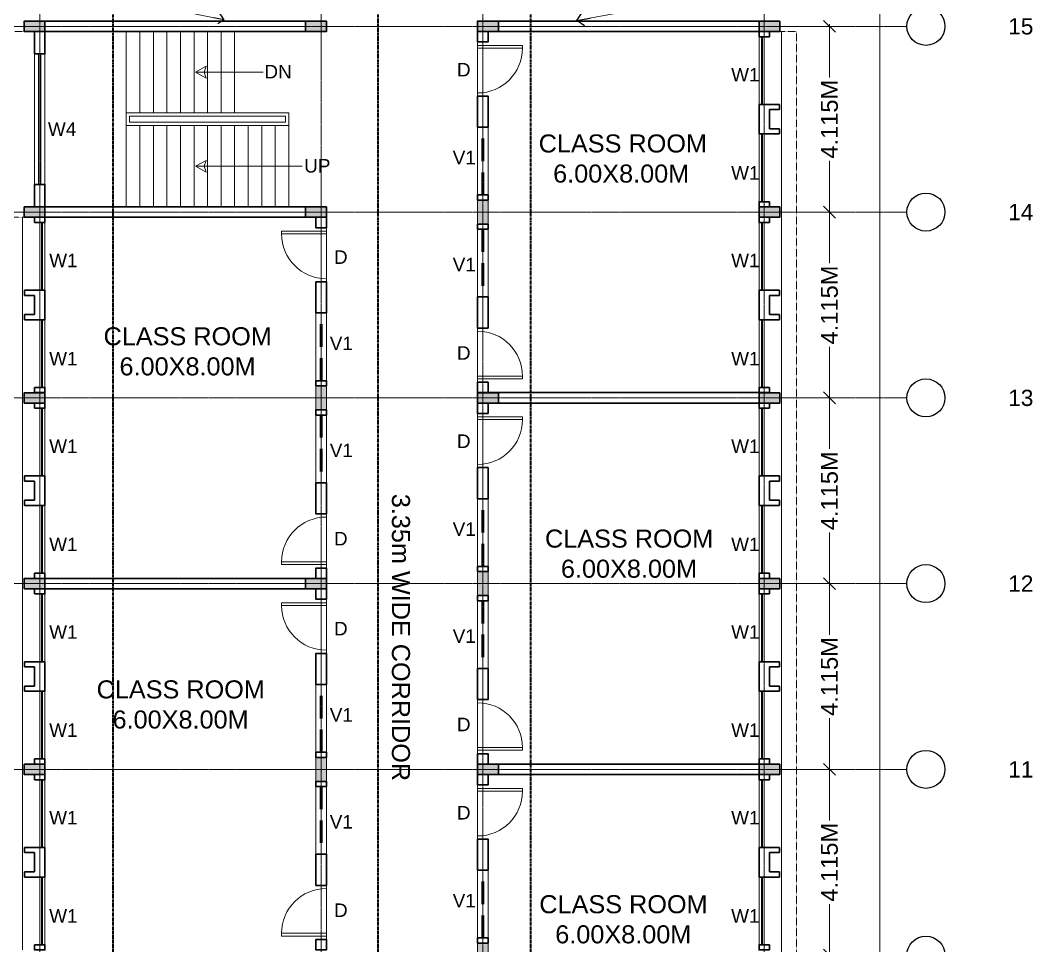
# Model space of a CAD drawing. Header units: metres. Extents: x 1545540 to 2027037, y 435419 to 693806.
# Drawn here: x 1730648 to 1753066, y 543479 to 563981 of the extents above; entities that cross this region are included whole.
import ezdxf

# ---------------------------------------------------------------- set-up
doc = ezdxf.new("R2010")
doc.units = ezdxf.units.M
doc.header["$LTSCALE"] = 1000
doc.header["$PDMODE"] = 35
doc.linetypes.add('CENTER', pattern=[2, 1.25, -0.25, 0.25, -0.25])
doc.linetypes.add('DASHED', pattern=[0.75, 0.5, -0.25])
doc.layers.get('Defpoints').update_dxf_attribs({"lineweight": 18})
for name, color, linetype, lineweight in [('- WALL', 7, 'Continuous', 30), ('Col-Hatch', 9, 'Continuous', 13), ('coloum hatch', 254, 'Continuous', 9), ('Column', 252, 'Continuous', 30), ('dimension', 6, 'Continuous', 13), ('Door', 54, 'Continuous', 13), ('elevation', 1, 'Continuous', 13), ('grid', 21, 'CENTER', 15), ('gride dimen', 3, 'Continuous', 13), ('Hidden', 1, 'DASHED', 18), ('Section Line', 135, 'CENTER', 35), ('Stair', 2, 'Continuous', 15), ('Text-1', 240, 'Continuous', 15), ('Text-Grid', 1, 'Continuous', 25), ('Ventilator', 6, 'DASHED', 18), ('Wall', 7, 'Continuous', 30), ('Window', 150, 'Continuous', 15), ('Window-Wall', 7, 'Continuous', 18)]:
    doc.layers.add(name, color=color, linetype=linetype, lineweight=lineweight)
doc.layers.add('text', color=7, linetype='Continuous')
doc.styles.add('dim-stylus bt', font='arial.ttf')
doc.styles.add('L120', font='simplex.shx', dxfattribs={"height": 1})
doc.dimstyles.new('1      100 (big)', dxfattribs={"dimscale": 75, "dimtxt": 5, "dimasz": 3.5, "dimexe": 1.5, "dimexo": 2, "dimgap": 1, "dimtad": 0, "dimdec": 3, "dimlfac": 0.001, "dimzin": 0, "dimdsep": 46, "dimtxsty": 'dim-stylus bt', "dimblk": 'OBLIQUE', "dimcen": 0, "dimdle": 0.6, "dimclrd": 256, "dimclre": 7, "dimclrt": 256, "dimadec": 0, "dimazin": 0, "dimtfac": 0.7, "dimtdec": 3, "dimtofl": 0, "dimtmove": 1, "dimatfit": 3, "dimldrblk": 'OPEN90', "dimfxl": 0, "dimtolj": 1, "dimtzin": 0, "dimlwd": 15, "dimlwe": 15, "dimarcsym": 0})

# ---------------------------------------------------------------- blocks, each defined once
blk = doc.blocks.new('_Oblique')
at = {"color": 0, "linetype": 'ByBlock', "lineweight": -2}
blk.add_line((-0.5, -0.5), (0.5, 0.5), dxfattribs=at)
blk = doc.blocks.new('*D159')
at = {"layer": 'Defpoints', "color": 0, "ltscale": 50, "transparency": 16777216}
for p in [(1748565, 547386), (1748565, 547386), (1748565, 543271)]:
    blk.add_point(p, dxfattribs=at)
at = {"layer": 'gride dimen', "color": 7, "lineweight": 15, "ltscale": 50, "transparency": 16777216}
for p, q in [((1748415, 547386), (1748453, 547386)), ((1748415, 543271), (1748453, 543271))]:
    blk.add_line(p, q, dxfattribs=at)
at = {"layer": 'gride dimen', "lineweight": 15, "ltscale": 50, "transparency": 16777216}
for p, q in [((1748565, 547431), (1748565, 546254)), ((1748565, 543226), (1748565, 544403))]:
    blk.add_line(p, q, dxfattribs=at)
at = {"layer": 'gride dimen', "lineweight": 15, "ltscale": 50, "transparency": 16777216, "xscale": 262.5, "yscale": 262.5, "zscale": 262.5}
for p, rotation in [((1748565, 547386), 90), ((1748565, 543271), 270)]:
    blk.add_blockref('_Oblique', p, dxfattribs=dict(at, rotation=rotation))
at = {"layer": 'gride dimen', "ltscale": 50, "transparency": 16777216, "insert": (1748565, 545328), "char_height": 375, "attachment_point": 5, "rotation": 90, "style": 'dim-stylus bt'}
blk.add_mtext('\\A1;4.115M', dxfattribs=at)
blk = doc.blocks.new('_Open90')
at = {"color": 0, "linetype": 'ByBlock', "lineweight": -2}
for p, q in [((0, 0), (-1, 0)), ((-0.5, 0.5), (0, 0)), ((0, 0), (-0.5, -0.5))]:
    blk.add_line(p, q, dxfattribs=at)
blk = doc.blocks.new('*D160')
at = {"layer": 'Defpoints', "color": 0, "ltscale": 50, "transparency": 16777216}
for p in [(1748565, 551501), (1748565, 551501), (1748565, 547386)]:
    blk.add_point(p, dxfattribs=at)
at = {"layer": 'gride dimen', "color": 7, "lineweight": 15, "ltscale": 50, "transparency": 16777216}
for p, q in [((1748415, 551501), (1748453, 551501)), ((1748415, 547386), (1748453, 547386))]:
    blk.add_line(p, q, dxfattribs=at)
at = {"layer": 'gride dimen', "lineweight": 15, "ltscale": 50, "transparency": 16777216}
for p, q in [((1748565, 551546), (1748565, 550369)), ((1748565, 547341), (1748565, 548518))]:
    blk.add_line(p, q, dxfattribs=at)
at = {"layer": 'gride dimen', "lineweight": 15, "ltscale": 50, "transparency": 16777216, "xscale": 262.5, "yscale": 262.5, "zscale": 262.5}
for p, rotation in [((1748565, 551501), 90), ((1748565, 547386), 270)]:
    blk.add_blockref('_Oblique', p, dxfattribs=dict(at, rotation=rotation))
at = {"layer": 'gride dimen', "ltscale": 50, "transparency": 16777216, "insert": (1748565, 549443), "char_height": 375, "attachment_point": 5, "rotation": 90, "style": 'dim-stylus bt'}
blk.add_mtext('\\A1;4.115M', dxfattribs=at)
blk = doc.blocks.new('*D161')
at = {"layer": 'Defpoints', "color": 0, "ltscale": 50, "transparency": 16777216}
for p in [(1748565, 555616), (1748565, 555616), (1748565, 551501)]:
    blk.add_point(p, dxfattribs=at)
at = {"layer": 'gride dimen', "color": 7, "lineweight": 15, "ltscale": 50, "transparency": 16777216}
for p, q in [((1748415, 555616), (1748453, 555616)), ((1748415, 551501), (1748453, 551501))]:
    blk.add_line(p, q, dxfattribs=at)
at = {"layer": 'gride dimen', "lineweight": 15, "ltscale": 50, "transparency": 16777216}
for p, q in [((1748565, 555661), (1748565, 554484)), ((1748565, 551456), (1748565, 552633))]:
    blk.add_line(p, q, dxfattribs=at)
at = {"layer": 'gride dimen', "lineweight": 15, "ltscale": 50, "transparency": 16777216, "xscale": 262.5, "yscale": 262.5, "zscale": 262.5}
for p, rotation in [((1748565, 555616), 90), ((1748565, 551501), 270)]:
    blk.add_blockref('_Oblique', p, dxfattribs=dict(at, rotation=rotation))
at = {"layer": 'gride dimen', "ltscale": 50, "transparency": 16777216, "insert": (1748565, 553558), "char_height": 375, "attachment_point": 5, "rotation": 90, "style": 'dim-stylus bt'}
blk.add_mtext('\\A1;4.115M', dxfattribs=at)
blk = doc.blocks.new('*D162')
at = {"layer": 'Defpoints', "color": 0, "ltscale": 50, "transparency": 16777216}
for p in [(1748565, 559731), (1748581, 559731), (1748565, 555616)]:
    blk.add_point(p, dxfattribs=at)
at = {"layer": 'gride dimen', "lineweight": 15, "ltscale": 50, "transparency": 16777216}
for p, q in [((1748565, 559776), (1748565, 558599)), ((1748565, 555571), (1748565, 556748))]:
    blk.add_line(p, q, dxfattribs=at)
at = {"layer": 'gride dimen', "color": 7, "lineweight": 15, "ltscale": 50, "transparency": 16777216}
for p, q in [((1748431, 559731), (1748453, 559731)), ((1748415, 555616), (1748453, 555616))]:
    blk.add_line(p, q, dxfattribs=at)
at = {"layer": 'gride dimen', "lineweight": 15, "ltscale": 50, "transparency": 16777216, "xscale": 262.5, "yscale": 262.5, "zscale": 262.5}
for p, rotation in [((1748565, 559731), 90), ((1748565, 555616), 270)]:
    blk.add_blockref('_Oblique', p, dxfattribs=dict(at, rotation=rotation))
at = {"layer": 'gride dimen', "ltscale": 50, "transparency": 16777216, "insert": (1748565, 557673), "char_height": 375, "attachment_point": 5, "rotation": 90, "style": 'dim-stylus bt'}
blk.add_mtext('\\A1;4.115M', dxfattribs=at)
blk = doc.blocks.new('*D163')
at = {"layer": 'Defpoints', "color": 0, "ltscale": 50, "transparency": 16777216}
for p in [(1748565, 563846), (1748581, 563846), (1748581, 559731)]:
    blk.add_point(p, dxfattribs=at)
at = {"layer": 'gride dimen', "color": 7, "lineweight": 15, "ltscale": 50, "transparency": 16777216}
for p, q in [((1748431, 563846), (1748453, 563846)), ((1748431, 559731), (1748453, 559731))]:
    blk.add_line(p, q, dxfattribs=at)
at = {"layer": 'gride dimen', "lineweight": 15, "ltscale": 50, "transparency": 16777216}
for p, q in [((1748565, 563891), (1748565, 562714)), ((1748565, 559686), (1748565, 560863))]:
    blk.add_line(p, q, dxfattribs=at)
at = {"layer": 'gride dimen', "lineweight": 15, "ltscale": 50, "transparency": 16777216, "xscale": 262.5, "yscale": 262.5, "zscale": 262.5}
for p, rotation in [((1748565, 563846), 90), ((1748565, 559731), 270)]:
    blk.add_blockref('_Oblique', p, dxfattribs=dict(at, rotation=rotation))
at = {"layer": 'gride dimen', "ltscale": 50, "transparency": 16777216, "insert": (1748565, 561788), "char_height": 375, "attachment_point": 5, "rotation": 90, "style": 'dim-stylus bt'}
blk.add_mtext('\\A1;4.115M', dxfattribs=at)
blk = doc.blocks.new('CC')
at = {"layer": 'Col-Hatch', "ltscale": 0.05}
blk.add_hatch(color=256, dxfattribs=at).paths.add_polyline_path([(4078.606, 341.328), (4078.606, 341.098), (4079.066, 341.098), (4079.066, 341.328)])
at = {"layer": 'Column'}
blk.add_lwpolyline([(4078.606, 341.328), (4079.066, 341.328), (4079.066, 341.098), (4078.606, 341.098)], close=True, dxfattribs=at)
blk = doc.blocks.new('*D175')
at = {"layer": 'Defpoints', "color": 0, "ltscale": 50, "transparency": 16777216}
for p in [(1747465, 573721), (1749679, 573721), (1747465, 505851)]:
    blk.add_point(p, dxfattribs=at)
at = {"layer": 'dimension', "color": 7, "lineweight": 15, "ltscale": 50, "transparency": 16777216}
for p, q in [((1747615, 573721), (1749791, 573721)), ((1747615, 505851), (1749791, 505851))]:
    blk.add_line(p, q, dxfattribs=at)
at = {"layer": 'dimension', "lineweight": 15, "ltscale": 50, "transparency": 16777216}
for p, q in [((1749679, 573766), (1749679, 541049)), ((1749679, 505806), (1749679, 538523))]:
    blk.add_line(p, q, dxfattribs=at)
at = {"layer": 'dimension', "lineweight": 15, "ltscale": 50, "transparency": 16777216, "xscale": 300, "yscale": 300, "zscale": 300}
for p, rotation in [((1749679, 573721), 90), ((1749679, 505851), 270)]:
    blk.add_blockref('_Oblique', p, dxfattribs=dict(at, rotation=rotation))
at = {"layer": 'dimension', "ltscale": 50, "transparency": 16777216, "insert": (1749679, 539786), "char_height": 450, "attachment_point": 5, "rotation": 90, "style": 'dim-stylus bt'}
blk.add_mtext('\\A1;67.870M', dxfattribs=at)
blk = doc.blocks.new('DFG')
at = {"layer": 'Col-Hatch', "ltscale": 0.05}
blk.add_hatch(color=256, dxfattribs=at).paths.add_polyline_path([(3557.561, -332.074), (3557.561, -332.304), (3557.031, -332.304), (3557.031, -332.074)])
blk.add_lwpolyline([(3557.561, -332.074), (3557.561, -332.304), (3557.031, -332.304), (3557.031, -332.074), (3557.561, -332.074)], dxfattribs=at)
blk = doc.blocks.new('D1')
at = {"layer": 'Door', "ltscale": 0.05}
blk.add_line((1615726, 654826), (1615726, 656026), dxfattribs=at)
blk.add_lwpolyline([(1615726, 654904), (1614735, 654904), (1614735, 654964), (1615726, 654964), (1615726, 654904)], dxfattribs=at)
blk.add_arc((1615726, 654964), 992, 90, 180, dxfattribs=at)

msp = doc.modelspace()

# ---------------------------------------------------------------- linework, layer by layer
at = {"layer": '- WALL'}
for p, q in [((1731195.4717, 563960.9927), (1737195.4716, 563960.9927)), ((1744890.4714, 563960.9927), (1741005.4715, 563960.9927)), ((1747005.4714, 563960.9927), (1744890.4714, 563960.9927)), ((1731195.4717, 563730.9927), (1737195.4716, 563730.9927)), ((1747005.4714, 563730.9927), (1741005.4715, 563730.9927)), ((1747005.4714, 562115.9927), (1747005.4714, 561460.9927)), ((1747005.4714, 562115.9927), (1747455.4714, 562115.9927)), ((1747455.4714, 562115.9927), (1747455.4714, 562000.9927)), ((1747235.4714, 562000.9927), (1747235.4714, 561575.9927)), ((1747235.4714, 562000.9927), (1747455.4714, 562000.9927)), ((1747455.4714, 561575.9927), (1747235.4714, 561575.9927)), ((1747455.4714, 561575.9927), (1747455.4714, 561460.9927)), ((1747455.4714, 561460.9927), (1747005.4714, 561460.9927)), ((1731195.4717, 559845.9928), (1737195.4716, 559845.9928)), ((1731195.4717, 559845.9928), (1737195.4716, 559845.9928)), ((1747005.4714, 559845.9928), (1747005.4714, 559960.9928)), ((1747235.4714, 559960.9928), (1747235.4714, 559845.9928)), ((1731195.4717, 559615.9928), (1737195.4716, 559615.9928)), ((1731195.4717, 559615.9928), (1737195.4716, 559615.9928)), ((1747005.4714, 559615.9928), (1747005.4714, 559500.9928)), ((1747235.4714, 559500.9928), (1747235.4714, 559615.9928)), ((1730745.4717, 558000.9928), (1730745.4717, 557885.9928)), ((1731195.4717, 558000.9928), (1730745.4717, 558000.9928)), ((1731195.4717, 558000.9928), (1731195.4717, 557345.9928)), ((1747005.4714, 557345.9928), (1747005.4714, 558000.9928)), ((1747455.4714, 558000.9928), (1747005.4714, 558000.9928)), ((1747455.4714, 557885.9928), (1747455.4714, 558000.9928)), ((1730965.4717, 557885.9928), (1730745.4717, 557885.9928)), ((1730965.4717, 557885.9928), (1730965.4717, 557460.9928)), ((1747235.4714, 557460.9928), (1747235.4714, 557885.9928)), ((1747455.4714, 557885.9928), (1747235.4714, 557885.9928)), ((1730745.4717, 557460.9928), (1730745.4717, 557345.9928)), ((1730745.4717, 557460.9928), (1730965.4717, 557460.9928)), ((1730745.4717, 557345.9928), (1731195.4717, 557345.9928)), ((1747005.4714, 557345.9928), (1747455.4714, 557345.9928)), ((1747235.4714, 557460.9928), (1747455.4714, 557460.9928)), ((1747455.4714, 557345.9928), (1747455.4714, 557460.9928)), ((1730745.4717, 553770.9929), (1730745.4717, 553885.9929)), ((1730745.4717, 553885.9929), (1731195.4717, 553885.9929)), ((1730745.4717, 553770.9929), (1730965.4717, 553770.9929)), ((1730965.4717, 553345.9929), (1730965.4717, 553770.9929)), ((1731195.4717, 553230.9929), (1731195.4717, 553885.9929)), ((1747005.4714, 553230.9929), (1747005.4714, 553885.9929)), ((1747455.4714, 553885.9929), (1747005.4714, 553885.9929)), ((1747235.4714, 553345.9929), (1747235.4714, 553770.9929)), ((1747455.4714, 553770.9929), (1747235.4714, 553770.9929)), ((1747455.4714, 553770.9929), (1747455.4714, 553885.9929)), ((1730745.4717, 553230.9929), (1730745.4717, 553345.9929)), ((1730965.4717, 553345.9929), (1730745.4717, 553345.9929)), ((1747235.4714, 553345.9929), (1747455.4714, 553345.9929)), ((1747455.4714, 553230.9929), (1747455.4714, 553345.9929)), ((1731195.4717, 553230.9929), (1730745.4717, 553230.9929)), ((1747005.4714, 553230.9929), (1747455.4714, 553230.9929)), ((1731195.4717, 551615.9929), (1737195.4716, 551615.9929)), ((1731195.4717, 551385.9929), (1737195.4716, 551385.9929)), ((1747005.4714, 551385.9929), (1747005.4714, 551270.9929)), ((1747235.4714, 551270.9929), (1747235.4714, 551385.9929)), ((1730745.4717, 549770.993), (1730745.4717, 549655.993)), ((1731195.4717, 549770.993), (1730745.4717, 549770.993)), ((1731195.4717, 549770.993), (1731195.4717, 549115.993)), ((1747005.4714, 549115.993), (1747005.4714, 549770.993)), ((1747455.4714, 549770.993), (1747005.4714, 549770.993)), ((1747455.4714, 549655.993), (1747455.4714, 549770.993)), ((1730965.4717, 549655.993), (1730745.4717, 549655.993)), ((1730965.4717, 549655.993), (1730965.4717, 549230.993)), ((1747235.4714, 549230.993), (1747235.4714, 549655.993)), ((1747455.4714, 549655.993), (1747235.4714, 549655.993)), ((1730745.4717, 549230.993), (1730745.4717, 549115.993)), ((1730745.4717, 549230.993), (1730965.4717, 549230.993)), ((1730745.4717, 549115.993), (1731195.4717, 549115.993)), ((1747005.4714, 549115.993), (1747455.4714, 549115.993)), ((1747235.4714, 549230.993), (1747455.4714, 549230.993)), ((1747455.4714, 549115.993), (1747455.4714, 549230.993)), ((1730745.4717, 545540.993), (1730745.4717, 545655.993)), ((1730745.4717, 545655.993), (1731195.4717, 545655.993)), ((1731195.4717, 545000.993), (1731195.4717, 545655.993)), ((1747005.4714, 545000.993), (1747005.4714, 545655.993)), ((1747455.4714, 545655.993), (1747005.4714, 545655.993)), ((1747455.4714, 545540.993), (1747455.4714, 545655.993)), ((1730745.4717, 545540.993), (1730965.4717, 545540.993)), ((1730965.4717, 545115.993), (1730965.4717, 545540.993)), ((1747235.4714, 545115.993), (1747235.4714, 545540.993)), ((1747455.4714, 545540.993), (1747235.4714, 545540.993)), ((1730745.4717, 545000.993), (1730745.4717, 545115.993)), ((1730965.4717, 545115.993), (1730745.4717, 545115.993)), ((1731195.4717, 545000.993), (1730745.4717, 545000.993)), ((1747005.4714, 545000.993), (1747455.4714, 545000.993)), ((1747235.4714, 545115.993), (1747455.4714, 545115.993)), ((1747455.4714, 545000.993), (1747455.4714, 545115.993))]:
    msp.add_line(p, q, dxfattribs=at)
at = {"layer": '- WALL', "ltscale": 0.05}
for p, q in [((1747005.4714, 555730.9928), (1741005.4715, 555730.9928)), ((1747005.4714, 555500.9928), (1741005.4715, 555500.9928)), ((1747005.4714, 547500.993), (1741005.4715, 547500.993)), ((1747005.4714, 547270.993), (1741005.4715, 547270.993))]:
    msp.add_line(p, q, dxfattribs=at)
at = {"layer": '- WALL'}
for points in [[(1730965.4717, 563233.4926), (1731195.4717, 563233.4926), (1731195.4717, 563730.9927), (1730965.4717, 563730.9927)], [(1740775.4714, 563500.9929), (1741005.4714, 563500.9929), (1741005.4714, 563730.9929), (1740775.4714, 563730.9929)], [(1747235.4714, 563615.9927), (1747005.4714, 563615.9927), (1747005.4714, 563730.9927), (1747235.4714, 563730.9927)], [(1741005.4715, 561610.9929), (1740775.4715, 561610.9929), (1740775.4715, 562300.9929), (1741005.4715, 562300.9929)], [(1730965.4717, 560343.4926), (1731195.4717, 560343.4926), (1731195.4717, 559845.9925), (1730965.4717, 559845.9925)], [(1740775.4713, 560110.9929), (1741005.4715, 560110.9929), (1741005.4715, 559995.9928), (1740775.4713, 559995.9928)], [(1747235.4714, 559960.9928), (1747005.4714, 559960.9928), (1747005.4714, 559845.9928), (1747235.4714, 559845.9928)], [(1730965.4717, 559500.9928), (1731195.4717, 559500.9928), (1731195.4717, 559615.9928), (1730965.4717, 559615.9928)], [(1737425.4717, 559385.993), (1737195.4717, 559385.993), (1737195.4717, 559615.993), (1737425.4717, 559615.993)], [(1747235.4714, 559500.9928), (1747005.4714, 559500.9928), (1747005.4714, 559615.9928), (1747235.4714, 559615.9928)], [(1740775.4713, 559350.9927), (1741005.4715, 559350.9927), (1741005.4715, 559465.9928), (1740775.4713, 559465.9928)], [(1737195.4717, 557495.9931), (1737425.4717, 557495.9931), (1737425.4717, 558185.9929), (1737195.4717, 558185.9929)], [(1741005.4715, 557850.9927), (1740775.4715, 557850.9927), (1740775.4715, 557160.9926), (1741005.4715, 557160.9926)], [(1737425.4717, 555995.993), (1737195.4715, 555995.993), (1737195.4715, 555880.9929), (1737425.4717, 555880.9929)], [(1730965.4717, 555845.9928), (1731195.4717, 555845.9928), (1731195.4717, 555730.9928), (1730965.4717, 555730.9928)], [(1740775.4714, 555960.9927), (1741005.4714, 555960.9927), (1741005.4714, 555730.9927), (1740775.4714, 555730.9927)], [(1747235.4714, 555845.9928), (1747005.4714, 555845.9928), (1747005.4714, 555730.9928), (1747235.4714, 555730.9928)], [(1730965.4717, 555385.9929), (1731195.4717, 555385.9929), (1731195.4717, 555500.9928), (1730965.4717, 555500.9928)], [(1737425.4717, 555235.9927), (1737195.4715, 555235.9927), (1737195.4715, 555350.9928), (1737425.4717, 555350.9928)], [(1740775.4714, 555270.993), (1741005.4714, 555270.993), (1741005.4714, 555500.993), (1740775.4714, 555500.993)], [(1747235.4714, 555385.9928), (1747005.4714, 555385.9928), (1747005.4714, 555500.9928), (1747235.4714, 555500.9928)], [(1741005.4715, 553380.993), (1740775.4715, 553380.993), (1740775.4715, 554070.9931), (1741005.4715, 554070.9931)], [(1737195.4715, 553735.9927), (1737425.4716, 553735.9927), (1737425.4716, 553045.9927), (1737195.4715, 553045.9927)], [(1730965.4717, 551730.9929), (1731195.4717, 551730.9929), (1731195.4717, 551615.9929), (1730965.4717, 551615.9929)], [(1737425.4717, 551845.9927), (1737195.4717, 551845.9927), (1737195.4717, 551615.9927), (1737425.4717, 551615.9927)], [(1740775.4713, 551880.993), (1741005.4715, 551880.993), (1741005.4715, 551765.9929), (1740775.4713, 551765.9929)], [(1747235.4714, 551730.9929), (1747005.4714, 551730.9929), (1747005.4714, 551615.9929), (1747235.4714, 551615.9929)], [(1730965.4717, 551270.9929), (1731195.4717, 551270.9929), (1731195.4717, 551385.9929), (1730965.4717, 551385.9929)], [(1737425.4717, 551155.9931), (1737195.4717, 551155.9931), (1737195.4717, 551385.9931), (1737425.4717, 551385.9931)], [(1747235.4714, 551270.9929), (1747005.4714, 551270.9929), (1747005.4714, 551385.9929), (1747235.4714, 551385.9929)], [(1740775.4713, 551120.9928), (1741005.4715, 551120.9928), (1741005.4715, 551235.9929), (1740775.4713, 551235.9929)], [(1737195.4717, 549265.9932), (1737425.4717, 549265.9932), (1737425.4717, 549955.993), (1737195.4717, 549955.993)], [(1741005.4715, 549620.9928), (1740775.4715, 549620.9928), (1740775.4715, 548930.9928), (1741005.4715, 548930.9928)], [(1737425.4717, 547765.9931), (1737195.4715, 547765.9931), (1737195.4715, 547650.993), (1737425.4717, 547650.993)], [(1740775.4714, 547730.9928), (1741005.4714, 547730.9928), (1741005.4714, 547500.9928), (1740775.4714, 547500.9928)], [(1730965.4717, 547615.993), (1731195.4717, 547615.993), (1731195.4717, 547500.993), (1730965.4717, 547500.993)], [(1747235.4714, 547615.993), (1747005.4714, 547615.993), (1747005.4714, 547500.993), (1747235.4714, 547500.993)], [(1730965.4717, 547155.993), (1731195.4717, 547155.993), (1731195.4717, 547270.993), (1730965.4717, 547270.993)], [(1730965.4717, 547155.993), (1731195.4717, 547155.993), (1731195.4717, 547270.993), (1730965.4717, 547270.993)], [(1740775.4714, 547040.9932), (1741005.4714, 547040.9932), (1741005.4714, 547270.9932), (1740775.4714, 547270.9932)], [(1747235.4714, 547155.993), (1747005.4714, 547155.993), (1747005.4714, 547270.993), (1747235.4714, 547270.993)], [(1737425.4717, 547005.9929), (1737195.4715, 547005.9929), (1737195.4715, 547120.993), (1737425.4717, 547120.993)], [(1741005.4715, 545150.9932), (1740775.4715, 545150.9932), (1740775.4715, 545840.9933), (1741005.4715, 545840.9933)], [(1737195.4715, 545505.9929), (1737425.4715, 545505.9929), (1737425.4715, 544815.9928), (1737195.4715, 544815.9928)], [(1740775.4713, 543650.9932), (1741005.4715, 543650.9932), (1741005.4715, 543535.9931), (1740775.4713, 543535.9931)], [(1730965.4717, 543500.9931), (1731195.4717, 543500.9931), (1731195.4717, 543385.9931), (1730965.4717, 543385.9931)], [(1737425.4717, 543615.9929), (1737195.4717, 543615.9929), (1737195.4717, 543385.9929), (1737425.4717, 543385.9929)], [(1747235.4714, 543500.9931), (1747005.4714, 543500.9931), (1747005.4714, 543385.9931), (1747235.4714, 543385.9931)]]:
    msp.add_lwpolyline(points, close=True, dxfattribs=at)
at = {"layer": 'elevation'}
for p, q in [((1734526.8802, 562830.9926), (1734768.0372, 562961.9358)), ((1734768.0372, 562961.9358), (1734722.0956, 562830.9926)), ((1734526.8802, 562830.9926), (1736027.8328, 562830.9926)), ((1734526.8802, 562830.9926), (1734768.0372, 562700.0494)), ((1734768.0372, 562700.0494), (1734722.0956, 562830.9926)), ((1734526.8802, 560745.9925), (1734768.0372, 560876.9357)), ((1734526.8802, 560745.9925), (1736892.8286, 560745.9925)), ((1734526.8802, 560745.9925), (1734768.0372, 560615.0493)), ((1734768.0372, 560876.9357), (1734722.0956, 560745.9925)), ((1734768.0372, 560615.0493), (1734722.0956, 560745.9925))]:
    msp.add_line(p, q, dxfattribs=at)
at = {"layer": 'grid', "ltscale": 0.01}
for p, q in [((1731080.4717, 505697.7037), (1731080.4717, 576580.0684)), ((1737310.4715, 505742.5033), (1737310.4715, 576580.0684)), ((1740890.4715, 505737.7037), (1740890.4715, 576580.0684)), ((1747120.4714, 505467.7037), (1747120.4714, 576580.0684)), ((1728632.4255, 563845.9927), (1750279.0943, 563845.9927)), ((1728632.4255, 559730.9928), (1750279.0943, 559730.9928)), ((1728632.4255, 555615.9929), (1750279.0943, 555615.9929)), ((1728632.4255, 551500.9929), (1750279.0943, 551500.9929)), ((1728632.4255, 547385.993), (1750279.0943, 547385.993))]:
    msp.add_line(p, q, dxfattribs=at)
at = {"layer": 'Hidden', "color": 1, "ltscale": 0.005}
for p, q in [((1747235.4714, 563730.9927), (1747835.4714, 563730.9927)), ((1747835.4714, 563730.9927), (1747835.4714, 506080.9938))]:
    msp.add_line(p, q, dxfattribs=at)
msp.add_lwpolyline([(1730947.8962, 563730.9927), (1730365.4717, 563730.9927), (1730365.4717, 559615.9928), (1730735.4717, 559615.9928)], dxfattribs=at)
at = {"layer": 'Section Line', "ltscale": 0.05}
for p, q in [((1732706.1691, 503841.6133), (1732706.1691, 578122.03)), ((1738571.4715, 503841.6133), (1738571.4715, 578122.03)), ((1741955.0229, 503841.6133), (1741955.0229, 578122.03))]:
    msp.add_line(p, q, dxfattribs=at)
at = {"layer": 'Stair'}
for p, q in [((1732995.0473, 563730.9927), (1732995.0473, 559845.9925)), ((1733295.0474, 563730.9927), (1733295.0474, 561930.9926)), ((1733595.0474, 563730.9927), (1733595.0474, 561930.9926)), ((1733895.0474, 563730.9927), (1733895.0474, 561930.9926)), ((1734195.0474, 563730.9927), (1734195.0474, 561930.9926)), ((1734495.0474, 563730.9927), (1734495.0474, 561930.9926)), ((1734795.0474, 563730.9927), (1734795.0474, 561930.9926)), ((1735095.0475, 563730.9927), (1735095.0475, 561930.9926)), ((1735395.0475, 563730.9927), (1735395.0475, 561930.9926)), ((1732995.0473, 561930.9926), (1736595.0476, 561930.9926)), ((1733070.0473, 561855.9926), (1736520.0476, 561855.9926)), ((1733070.0473, 561855.9926), (1733070.0473, 561720.9926)), ((1736520.0476, 561720.9926), (1736520.0476, 561855.9926)), ((1736595.0476, 561645.9926), (1736595.0476, 561930.9926)), ((1732995.0473, 561645.9926), (1736595.0476, 561645.9926)), ((1733070.0473, 561720.9926), (1736520.0476, 561720.9926)), ((1733295.0474, 561645.9926), (1733295.0474, 559845.9925)), ((1733595.0474, 561645.9926), (1733595.0474, 559845.9925)), ((1733895.0474, 561645.9926), (1733895.0474, 559845.9925)), ((1734195.0474, 561645.9926), (1734195.0474, 559845.9925)), ((1734495.0474, 561645.9926), (1734495.0474, 559845.9925)), ((1734795.0474, 561645.9926), (1734795.0474, 559845.9925)), ((1735095.0475, 561645.9926), (1735095.0475, 559845.9925)), ((1735395.0475, 561645.9926), (1735395.0475, 559845.9925)), ((1735695.0475, 561645.9926), (1735695.0475, 559845.9925)), ((1735995.0475, 561645.9926), (1735995.0475, 559845.9925)), ((1736295.0475, 561645.9926), (1736295.0475, 559845.9925)), ((1736595.0476, 561645.9926), (1736595.0476, 559845.9925))]:
    msp.add_line(p, q, dxfattribs=at)
at = {"layer": 'Text-Grid'}
for centre in [(1750700.1061, 563845.9927), (1750700.1061, 559730.9928), (1750700.1061, 555615.9929), (1750700.1061, 551500.9929), (1750700.1061, 547385.993), (1750700.1061, 543270.9931)]:
    msp.add_circle(centre, 421.0118, dxfattribs=at)
at = {"layer": 'Ventilator'}
for p, q in [((1740865.4713, 560110.9929), (1740865.4713, 561610.993)), ((1740915.4713, 560110.9929), (1740915.4713, 561610.993)), ((1740865.4713, 559350.9927), (1740865.4713, 557850.9926)), ((1740915.4713, 559350.9927), (1740915.4713, 557850.9926)), ((1737285.4717, 555995.993), (1737285.4717, 557495.9931)), ((1737335.4717, 555995.993), (1737335.4717, 557495.9931)), ((1737285.4717, 555235.9927), (1737285.4717, 553735.9926)), ((1737335.4717, 555235.9927), (1737335.4717, 553735.9926)), ((1740865.4713, 551880.993), (1740865.4713, 553380.9931)), ((1740915.4713, 551880.993), (1740915.4713, 553380.9931)), ((1740865.4713, 551120.9928), (1740865.4713, 549620.9927)), ((1740915.4713, 551120.9928), (1740915.4713, 549620.9927)), ((1737285.4717, 547765.9931), (1737285.4717, 549265.9932)), ((1737335.4717, 547765.9931), (1737335.4717, 549265.9932)), ((1737285.4717, 547005.9929), (1737285.4717, 545505.9928)), ((1737335.4717, 547005.9929), (1737335.4717, 545505.9928)), ((1740865.4713, 543650.9932), (1740865.4713, 545150.9933)), ((1740915.4713, 543650.9932), (1740915.4713, 545150.9933))]:
    msp.add_line(p, q, dxfattribs=at)
at = {"layer": 'Wall'}
for p, q in [((1741005.4713, 561610.993), (1740775.4713, 561610.993)), ((1741005.4713, 557850.9926), (1740775.4713, 557850.9926)), ((1737195.4717, 553735.9926), (1737425.4717, 553735.9926)), ((1741005.4713, 553380.9931), (1740775.4713, 553380.9931)), ((1741005.4713, 549620.9927), (1740775.4713, 549620.9927)), ((1737195.4717, 545505.9928), (1737425.4717, 545505.9928)), ((1741005.4713, 545150.9933), (1740775.4713, 545150.9933))]:
    msp.add_line(p, q, dxfattribs=at)
at = {"layer": 'Window', "ltscale": 0.05}
for p, q in [((1747058.5092, 563615.9927), (1747058.5092, 562115.9927)), ((1747081.0564, 563615.9927), (1747081.0564, 562115.9927)), ((1731055.4717, 563233.4926), (1731055.4717, 560343.4926)), ((1731105.4717, 560343.4926), (1731105.4717, 563233.4926)), ((1747058.5092, 559960.9928), (1747058.5092, 561460.9927)), ((1747081.0564, 559960.9928), (1747081.0564, 561460.9927)), ((1731119.8866, 559500.9928), (1731119.8866, 558000.9928)), ((1731142.4338, 559500.9928), (1731142.4338, 558000.9928)), ((1747058.5092, 559500.9928), (1747058.5092, 558000.9928)), ((1747081.0564, 559500.9928), (1747081.0564, 558000.9928)), ((1731119.8866, 555845.9928), (1731119.8866, 557345.9928)), ((1731142.4338, 555845.9928), (1731142.4338, 557345.9928)), ((1747058.5092, 555845.9928), (1747058.5092, 557345.9928)), ((1747081.0564, 555845.9928), (1747081.0564, 557345.9928)), ((1731119.8866, 555385.9929), (1731119.8866, 553885.9929)), ((1731142.4338, 555385.9929), (1731142.4338, 553885.9929)), ((1747058.5092, 555385.9928), (1747058.5092, 553885.9929)), ((1747081.0564, 555385.9928), (1747081.0564, 553885.9929)), ((1731119.8866, 551730.9929), (1731119.8866, 553230.9929)), ((1731142.4338, 551730.9929), (1731142.4338, 553230.9929)), ((1747058.5092, 551730.9929), (1747058.5092, 553230.9929)), ((1747081.0564, 551730.9929), (1747081.0564, 553230.9929)), ((1731119.8866, 551270.9929), (1731119.8866, 549770.993)), ((1731142.4338, 551270.9929), (1731142.4338, 549770.993)), ((1747058.5092, 551270.9929), (1747058.5092, 549770.993)), ((1747081.0564, 551270.9929), (1747081.0564, 549770.993)), ((1731119.8866, 547615.993), (1731119.8866, 549115.993)), ((1731142.4338, 547615.993), (1731142.4338, 549115.993)), ((1747058.5092, 547615.993), (1747058.5092, 549115.993)), ((1747081.0564, 547615.993), (1747081.0564, 549115.993)), ((1731119.8866, 547155.993), (1731119.8866, 545655.993)), ((1731142.4338, 547155.993), (1731142.4338, 545655.993)), ((1747058.5092, 547155.993), (1747058.5092, 545655.993)), ((1747081.0564, 547155.993), (1747081.0564, 545655.993)), ((1731119.8866, 543500.9931), (1731119.8866, 545000.993)), ((1731142.4338, 543500.9931), (1731142.4338, 545000.993)), ((1747058.5092, 543500.9931), (1747058.5092, 545000.993)), ((1747081.0564, 543500.9931), (1747081.0564, 545000.993))]:
    msp.add_line(p, q, dxfattribs=at)
at = {"layer": 'Window-Wall'}
for p, q in [((1747005.4714, 563615.9927), (1747005.4714, 562115.9927)), ((1747120.4714, 563615.9927), (1747120.4714, 562115.9927)), ((1747505.4714, 506080.9938), (1747505.4714, 563730.9927)), ((1730965.4717, 563233.4926), (1730965.4717, 560343.4926)), ((1731195.4717, 560343.4926), (1731195.4717, 563233.4926)), ((1740775.4713, 560110.9929), (1740775.4713, 561610.993)), ((1741005.4713, 561610.993), (1741005.4713, 560110.9929)), ((1747005.4714, 559960.9928), (1747005.4714, 561460.9927)), ((1747120.4714, 559960.9928), (1747120.4714, 561460.9927)), ((1730695.4717, 543385.9931), (1730695.4717, 559615.9928)), ((1730735.4717, 559615.9928), (1730695.4717, 559615.9928)), ((1731080.4717, 559500.9928), (1731080.4717, 558000.9928)), ((1731195.4717, 559500.9928), (1731195.4717, 558000.9928)), ((1740775.4713, 559350.9927), (1740775.4713, 557850.9926)), ((1741005.4713, 557850.9926), (1741005.4713, 559350.9927)), ((1747005.4714, 559500.9928), (1747005.4714, 558000.9928)), ((1747120.4714, 559500.9928), (1747120.4714, 558000.9928)), ((1731080.4717, 555845.9928), (1731080.4717, 557345.9928)), ((1731195.4717, 555845.9928), (1731195.4717, 557345.9928)), ((1737195.4717, 557495.9931), (1737195.4717, 555995.993)), ((1737425.4717, 555995.993), (1737425.4717, 557495.9931)), ((1747005.4714, 555845.9928), (1747005.4714, 557345.9928)), ((1747120.4714, 555845.9928), (1747120.4714, 557345.9928)), ((1731080.4717, 555385.9929), (1731080.4717, 553885.9929)), ((1731195.4717, 555385.9929), (1731195.4717, 553885.9929)), ((1747005.4714, 555385.9928), (1747005.4714, 553885.9929)), ((1747120.4714, 555385.9928), (1747120.4714, 553885.9929)), ((1737195.4717, 553735.9926), (1737195.4717, 555235.9927)), ((1737425.4717, 555235.9927), (1737425.4717, 553735.9926)), ((1740775.4713, 551880.993), (1740775.4713, 553380.9931)), ((1741005.4713, 553380.9931), (1741005.4713, 551880.993)), ((1731080.4717, 551730.9929), (1731080.4717, 553230.9929)), ((1731195.4717, 551730.9929), (1731195.4717, 553230.9929)), ((1747005.4714, 551730.9929), (1747005.4714, 553230.9929)), ((1747120.4714, 551730.9929), (1747120.4714, 553230.9929)), ((1731080.4717, 551270.9929), (1731080.4717, 549770.993)), ((1731195.4717, 551270.9929), (1731195.4717, 549770.993)), ((1747005.4714, 551270.9929), (1747005.4714, 549770.993)), ((1747120.4714, 551270.9929), (1747120.4714, 549770.993)), ((1740775.4713, 551120.9928), (1740775.4713, 549620.9927)), ((1741005.4713, 549620.9927), (1741005.4713, 551120.9928)), ((1737195.4717, 549265.9932), (1737195.4717, 547765.9931)), ((1737425.4717, 547765.9931), (1737425.4717, 549265.9932)), ((1731080.4717, 547615.993), (1731080.4717, 549115.993)), ((1731195.4717, 547615.993), (1731195.4717, 549115.993)), ((1747005.4714, 547615.993), (1747005.4714, 549115.993)), ((1747120.4714, 547615.993), (1747120.4714, 549115.993)), ((1731080.4717, 547155.993), (1731080.4717, 545655.993)), ((1731195.4717, 547155.993), (1731195.4717, 545655.993)), ((1737195.4717, 545505.9928), (1737195.4717, 547005.9929)), ((1737425.4717, 547005.9929), (1737425.4717, 545505.9928)), ((1747005.4714, 547155.993), (1747005.4714, 545655.993)), ((1747120.4714, 547155.993), (1747120.4714, 545655.993)), ((1731080.4717, 543500.9931), (1731080.4717, 545000.993)), ((1731195.4717, 543500.9931), (1731195.4717, 545000.993)), ((1740775.4713, 543650.9932), (1740775.4713, 545150.9933)), ((1741005.4713, 545150.9933), (1741005.4713, 543650.9932)), ((1747005.4714, 543500.9931), (1747005.4714, 545000.993)), ((1747120.4714, 543500.9931), (1747120.4714, 545000.993))]:
    msp.add_line(p, q, dxfattribs=at)

# ---------------------------------------------------------------- block references
at = {"layer": 'coloum hatch', "ltscale": 0.05, "xscale": -999.9999814325156, "yscale": 999.9999814325156, "zscale": 999.9999814325156}
for p in [(5809801.4158, 222632.8902), (5816031.4157, 222632.8902), (5819841.4156, 222632.8902), (5826071.4155, 222632.8902), (5809801.4158, 218517.8903), (5816031.4157, 218517.8903), (5826071.4155, 218517.8903), (5809801.4158, 214402.8903), (5819841.4156, 214402.8903), (5826071.4155, 214402.8903), (5809801.4158, 210287.8904), (5816031.4157, 210287.8904), (5826071.4155, 210287.8904), (5809801.4158, 206172.8905), (5819841.4156, 206172.8905), (5826071.4155, 206172.8905)]:
    msp.add_blockref('CC', p, dxfattribs=at)
at = {"layer": 'coloum hatch', "xscale": -999.9999814325156, "yscale": 999.9999814325156, "zscale": 999.9999814325156, "rotation": 90}
for p in [(1408701.5931, 4117027.1253), (1405121.5931, 4112912.1253), (1408701.5931, 4108797.1254), (1405121.5931, 4104682.1255), (1408701.5931, 4100567.1256)]:
    msp.add_blockref('DFG', p, dxfattribs=at)
at = {"layer": 'Door', "ltscale": 0.05, "rotation": 180}
for p in [(3356501.5801, 1218326.822), (3356501.5801, 1210096.8222), (3356501.5801, 1201866.8223)]:
    msp.add_blockref('D1', p, dxfattribs=at)
at = {"layer": 'Door', "ltscale": 0.05, "xscale": -1, "rotation": 180}
for p in [(121699.3629, 1214211.8221), (121699.3629, 1205981.8223)]:
    msp.add_blockref('D1', p, dxfattribs=at)
at = {"layer": 'Door', "ltscale": 0.05, "xscale": -1}
for p in [(3356501.5801, -98864.8365), (3356501.5801, -107094.8363)]:
    msp.add_blockref('D1', p, dxfattribs=at)
at = {"layer": 'Door', "ltscale": 0.05}
for p in [(121699.3629, -102979.8364), (121699.3629, -111209.8362)]:
    msp.add_blockref('D1', p, dxfattribs=at)

# ---------------------------------------------------------------- texts
at = {"layer": 'text', "char_height": 399.999993, "attachment_point": 1, "style": 'L120'}
for s, insert, width, rotation in [('{\\fArial|b0|i0|c0|p34;    CLASS ROOM\\P\\pi941;6.00X8.00M}', (1741505.9838, 561451.3254), 4832.063954, 0.00000001), ('\\pi588.06;{\\fArial|b0|i0|c0|p34;CLASS ROOM\\P\\pi941;6.00X8.00M}', (1731904.4566, 557180.1584), 4832.063954, 0.00000001), ('\\pi2526.7;{\\fArial|b0|i0|c0|p34;3.35m WIDE CORRIDOR}', (1739277.3356, 556016.7806), 11387.707906, 270.00000001), ('\\pi588.06;{\\fArial|b0|i0|c0|p34;CLASS ROOM\\P\\pi941;6.00X8.00M}', (1741678.6028, 552698.3768), 4832.063954, 0.00000001), ('\\pi588.06;{\\fArial|b0|i0|c0|p34;CLASS ROOM\\P\\pi941;6.00X8.00M}', (1731750.3257, 549357.6582), 4832.063954, 0.00000001), ('\\pi588.06;{\\fArial|b0|i0|c0|p34;CLASS ROOM\\P\\pi941;6.00X8.00M}', (1741552.7783, 544598.9327), 4832.063954, 0.00000001)]:
    msp.add_mtext(s, dxfattribs=dict(at, insert=insert, width=width, rotation=rotation))
at = {"layer": 'Text-1', "char_height": 300, "width": 1299.406916, "attachment_point": 1, "rotation": 0.00000001, "style": 'L120'}
for s, insert in [('\\pi380.4;{\\fArial|b0|i0|c0|p34;DN}', (1735672.794, 562991.975)), ('\\pi525.69;{\\fArial|b0|i0|c0|p34;D}', (1739790.3053, 563035.4622)), ('\\pi376.41;{\\fArial|b0|i0|c0|p34;W1}', (1746012.0641, 562924.8449)), ('\\pi348.07;{\\fArial|b0|i0|c0|p34;W4}', (1730912.218, 561719.1641)), ('\\pi384.19;{\\fArial|b0|i0|c0|p34;UP}', (1736549.5593, 560906.9749)), ('\\pi432.79;{\\fArial|b0|i0|c0|p34;V1}', (1739790.3053, 561088.1846)), ('\\pi376.41;{\\fArial|b0|i0|c0|p34;W1}', (1746012.0641, 560749.8753)), ('\\pi525.69;{\\fArial|b0|i0|c0|p34;D}', (1737068.2456, 558884.0943)), ('\\pi376.41;{\\fArial|b0|i0|c0|p34;W1}', (1730912.2181, 558809.8448)), ('\\pi432.79;{\\fArial|b0|i0|c0|p34;V1}', (1739790.3053, 558718.6247)), ('\\pi376.41;{\\fArial|b0|i0|c0|p34;W1}', (1746012.0641, 558809.8447)), ('\\pi432.79;{\\fArial|b0|i0|c0|p34;V1}', (1737068.2456, 556973.1847)), ('\\pi525.69;{\\fArial|b0|i0|c0|p34;D}', (1739790.3053, 556760.4232)), ('\\pi376.41;{\\fArial|b0|i0|c0|p34;W1}', (1730912.2181, 556634.8752)), ('\\pi376.41;{\\fArial|b0|i0|c0|p34;W1}', (1746012.0641, 556634.875)), ('\\pi376.41;{\\fArial|b0|i0|c0|p34;W1}', (1730912.2181, 554694.8449)), ('\\pi525.69;{\\fArial|b0|i0|c0|p34;D}', (1739790.3053, 554805.4623)), ('\\pi376.41;{\\fArial|b0|i0|c0|p34;W1}', (1746012.0641, 554694.8451)), ('\\pi432.79;{\\fArial|b0|i0|c0|p34;V1}', (1737068.2456, 554603.6248)), ('\\pi432.79;{\\fArial|b0|i0|c0|p34;V1}', (1739790.3053, 552858.1848)), ('\\pi525.69;{\\fArial|b0|i0|c0|p34;D}', (1737068.2456, 552645.4233)), ('\\pi376.41;{\\fArial|b0|i0|c0|p34;W1}', (1730912.2181, 552519.8753)), ('\\pi376.41;{\\fArial|b0|i0|c0|p34;W1}', (1746012.0641, 552519.8754)), ('\\pi525.69;{\\fArial|b0|i0|c0|p34;D}', (1737068.2456, 550654.0944)), ('\\pi376.41;{\\fArial|b0|i0|c0|p34;W1}', (1730912.2181, 550579.845)), ('\\pi432.79;{\\fArial|b0|i0|c0|p34;V1}', (1739790.3053, 550488.6248)), ('\\pi376.41;{\\fArial|b0|i0|c0|p34;W1}', (1746012.0641, 550579.8448)), ('\\pi432.79;{\\fArial|b0|i0|c0|p34;V1}', (1737068.2456, 548743.1849)), ('\\pi376.41;{\\fArial|b0|i0|c0|p34;W1}', (1730912.2181, 548404.8753)), ('\\pi525.69;{\\fArial|b0|i0|c0|p34;D}', (1739790.3053, 548530.4233)), ('\\pi376.41;{\\fArial|b0|i0|c0|p34;W1}', (1746012.0641, 548404.8752)), ('\\pi525.69;{\\fArial|b0|i0|c0|p34;D}', (1739790.3053, 546575.4625)), ('\\pi376.41;{\\fArial|b0|i0|c0|p34;W1}', (1730912.218, 546464.8451)), ('\\pi432.79;{\\fArial|b0|i0|c0|p34;V1}', (1737068.2456, 546373.6249)), ('\\pi376.41;{\\fArial|b0|i0|c0|p34;W1}', (1746012.0641, 546464.8452)), ('\\pi432.79;{\\fArial|b0|i0|c0|p34;V1}', (1739790.3053, 544628.185)), ('\\pi525.69;{\\fArial|b0|i0|c0|p34;D}', (1737068.2456, 544415.4234)), ('\\pi376.41;{\\fArial|b0|i0|c0|p34;W1}', (1730912.218, 544289.8754)), ('\\pi376.41;{\\fArial|b0|i0|c0|p34;W1}', (1746012.0641, 544289.8756))]:
    msp.add_mtext(s, dxfattribs=dict(at, insert=insert))
at = {"layer": 'Text-Grid', "char_height": 360.000023, "width": 4832.064347, "attachment_point": 3, "rotation": 359.99999997, "style": 'L120'}
for s, insert in [('{\\fArial|b0|i0|c0|p34;15}', (1753080.5774, 564025.8407)), ('{\\fArial|b0|i0|c0|p34;14}', (1753080.5774, 559910.8408)), ('{\\fArial|b0|i0|c0|p34;13}', (1753080.5774, 555795.8409)), ('{\\fArial|b0|i0|c0|p34;12}', (1753080.5774, 551680.841)), ('{\\fArial|b0|i0|c0|p34;11}', (1753080.5774, 547565.841))]:
    msp.add_mtext(s, dxfattribs=dict(at, insert=insert))

# ---------------------------------------------------------------- dimensions: what is measured, and where the dimension line sits
at = {"layer": 'dimension', "ltscale": 50}
dim = msp.add_aligned_dim(p1=(1747465.4714, 505850.9938), p2=(1747465.4714, 573720.9925), distance=-2213.1795, dimstyle='1      100 (big)', override={"dimtxt": 6, "dimasz": 4, "dimpost": 'M\\X'}, dxfattribs=at)
dim.commit()
dim.dimension.update_dxf_attribs({"geometry": '*D175', "text_midpoint": (1749678.6508, 539785.9931)})
at = {"layer": 'gride dimen', "ltscale": 50}
for base, p1, p2, picture, middle in [((1748565.3865, 563845.9927), (1748581.3944, 559730.9928), (1748581.3944, 563845.9927), '*D163', (1748565.3865, 561788.4927)), ((1748565.3865, 559730.9928), (1748565.3865, 555615.9929), (1748581.3944, 559730.9928), '*D162', (1748565.3865, 557673.4928)), ((1748565.3865, 555615.9929), (1748565.3865, 551500.9929), (1748565.3865, 555615.9929), '*D161', (1748565.3865, 553558.4929)), ((1748565.3865, 551500.9929), (1748565.3865, 547385.993), (1748565.3865, 551500.9929), '*D160', (1748565.3865, 549443.493)), ((1748565.3865, 547385.993), (1748565.3865, 543270.9931), (1748565.3865, 547385.993), '*D159', (1748565.3865, 545328.493))]:
    dim = msp.add_linear_dim(base=base, p1=p1, p2=p2, angle=90, dimstyle='1      100 (big)', override={"dimpost": 'M\\X'}, dxfattribs=at)
    dim.commit()
    dim.dimension.update_dxf_attribs({"geometry": picture, "text_midpoint": middle})

# ---------------------------------------------------------------- leaders
at = {"layer": 'dimension', "ltscale": 50}
for points, override in [([(1735154.1396, 563990.5388), (1730785.4641, 564886.6401), (1728333.6594, 564886.6401)], {"dimtxt": 6, "dimasz": 3}), ([(1742968.268, 563976.2617), (1747928.6903, 564886.6401), (1752714.8618, 564886.6401)], {"dimtxt": 6, "dimasz": 4})]:
    msp.add_leader(points, dimstyle='1      100 (big)', override=override, dxfattribs=at)

doc.saveas('drawing.dxf')
